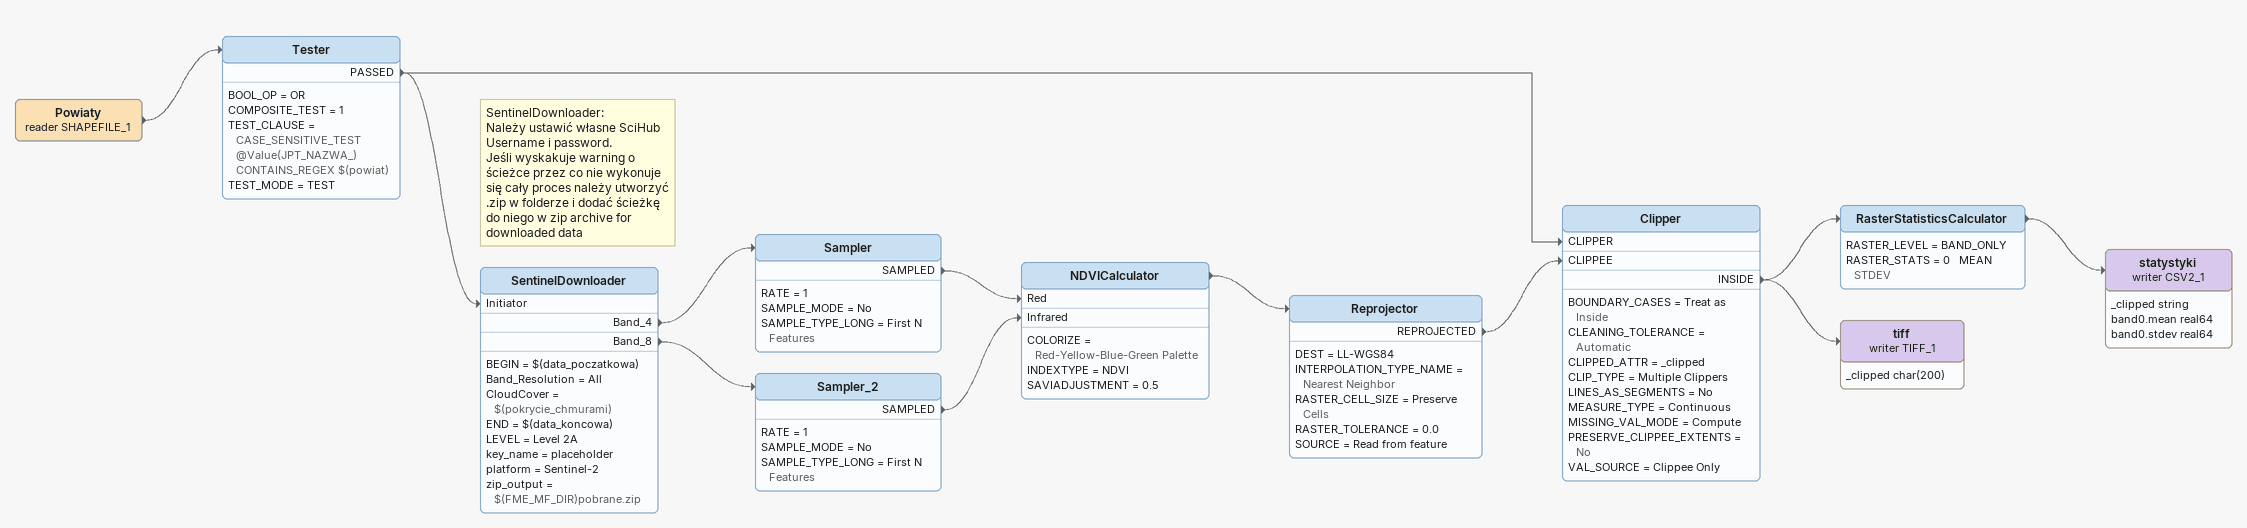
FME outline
Powiaty (reader SHAPEFILE_1)
    -> Tester
Tester
    BOOL_OP = OR
    COMPOSITE_TEST = 1
    TEST_CLAUSE = CASE_SENSITIVE_TEST @Value(JPT_NAZWA_) CONTAINS_REGEX $(powiat)
    TEST_MODE = TEST
    PASSED -> SentinelDownloader [Initiator]
    PASSED -> Clipper [CLIPPER]
Note: SentinelDownloader: / Należy ustawić własne SciHub Username i password. / Jeśli wyskakuje warning o ścieżce przez co nie wykonuje się cały proces należy utworzyć .zip w folderze i dodać ścieżkę do niego w zip archive for downloaded data
SentinelDownloader
    BEGIN = $(data_poczatkowa)
    Band_Resolution = All
    CloudCover = $(pokrycie_chmurami)
    END = $(data_koncowa)
    LEVEL = Level 2A
    key_name = placeholder
    platform = Sentinel-2
    zip_output = $(FME_MF_DIR)pobrane.zip
    Band_4 -> Sampler
    Band_8 -> Sampler_2
Sampler
    RATE = 1
    SAMPLE_MODE = No
    SAMPLE_TYPE_LONG = First N Features
    SAMPLED -> NDVICalculator [Red]
Sampler_2
    RATE = 1
    SAMPLE_MODE = No
    SAMPLE_TYPE_LONG = First N Features
    SAMPLED -> NDVICalculator [Infrared]
NDVICalculator
    COLORIZE = Red-Yellow-Blue-Green Palette
    INDEXTYPE = NDVI
    SAVIADJUSTMENT = 0.5
    -> Reprojector
Reprojector
    DEST = LL-WGS84
    INTERPOLATION_TYPE_NAME = Nearest Neighbor
    RASTER_CELL_SIZE = Preserve Cells
    RASTER_TOLERANCE = 0.0
    SOURCE = Read from feature
    REPROJECTED -> Clipper [CLIPPEE]
Clipper
    BOUNDARY_CASES = Treat as Inside
    CLEANING_TOLERANCE = Automatic
    CLIPPED_ATTR = _clipped
    CLIP_TYPE = Multiple Clippers
    LINES_AS_SEGMENTS = No
    MEASURE_TYPE = Continuous
    MISSING_VAL_MODE = Compute
    PRESERVE_CLIPPEE_EXTENTS = No
    VAL_SOURCE = Clippee Only
    INSIDE -> RasterStatisticsCalculator
    INSIDE -> tiff (writer TIFF_1)
RasterStatisticsCalculator
    RASTER_LEVEL = BAND_ONLY
    RASTER_STATS = 0   MEAN   STDEV
    -> statystyki (writer CSV2_1)
statystyki (writer CSV2_1)
    attributes: _clipped string, band0.mean real64, band0.stdev real64
tiff (writer TIFF_1)
    attributes: _clipped char(200)
